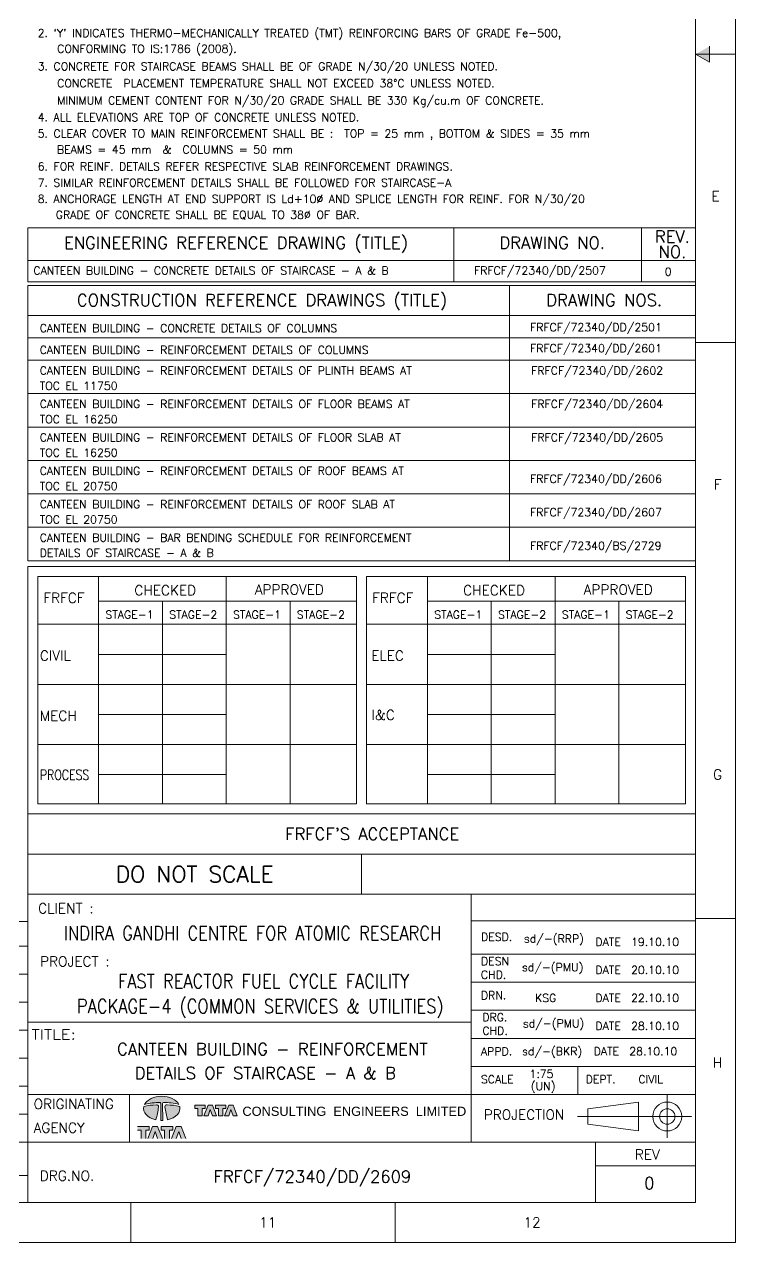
# Model space of a CAD drawing. Header units: millimetres. Extents: x 340192 to 549303, y -616317 to -538642.
# Drawn here: x 447940 to 461260, y -616317 to -593481 of the extents above; entities that cross this region are included whole.
import ezdxf
from ezdxf.enums import TextEntityAlignment as Align
from ezdxf.lldxf.tags import DXFTag

# ---------------------------------------------------------------- set-up
doc = ezdxf.new("R2010")
doc.units = ezdxf.units.MM
doc.header["$LTSCALE"] = 250
doc.header["$MEASUREMENT"] = 0
doc.linetypes.add('ACAD_ISO10W100', pattern=[18.5, 12, -3, 0.5, -3])
for name, color, linetype, lineweight in [('CIVILTEXT', 3, 'Continuous', 0), ('CV-CB-CIVIL', 70, 'Continuous', 0), ('CV-CB-TEXT', 3, 'Continuous', 0), ('DIM', 2, 'Continuous', 0), ('EMBLEM', 7, 'Continuous', 0), ('LOGO_1', 7, 'Continuous', 0)]:
    doc.layers.add(name, color=color, linetype=linetype, lineweight=lineweight)
doc.styles.add('RD', font='romans.shx')
doc.styles.add('ROMANS', font='romans.shx')
doc.styles.add('S2', font='romans.shx', dxfattribs={"height": 1900})
doc.styles.add('SIMPLEX', font='romans.shx')
doc.styles.add('TCE_NAME', font='arial.ttf')
tags = doc.linetypes.add('CENTER', pattern=[2, 1.25, -0.25, 0.25, -0.25]).pattern_tags.tags
tags[10:11] = [DXFTag(74, 4), DXFTag(75, 0), DXFTag(340, '0'), DXFTag(46, 1.0), DXFTag(50, 0.0), DXFTag(44, 0.0), DXFTag(45, 0.0)]
tags[8:9] = [DXFTag(74, 4), DXFTag(75, 0), DXFTag(340, '0'), DXFTag(46, 1.0), DXFTag(50, 0.0), DXFTag(44, 0.0), DXFTag(45, 0.0)]
tags[6:7] = [DXFTag(74, 4), DXFTag(75, 0), DXFTag(340, '0'), DXFTag(46, 1.0), DXFTag(50, 0.0), DXFTag(44, 0.0), DXFTag(45, 0.0)]
tags[4:5] = [DXFTag(74, 4), DXFTag(75, 0), DXFTag(340, '0'), DXFTag(46, 1.0), DXFTag(50, 0.0), DXFTag(44, 0.0), DXFTag(45, 0.0)]

# ---------------------------------------------------------------- blocks, each defined once
blk = doc.blocks.new('TATA A1')
at = {"layer": 'EMBLEM', "ltscale": 145.343323}
h = blk.add_hatch(color=153, dxfattribs=at)
edge = h.paths.add_edge_path()
edge.add_ellipse((52328022, 2516384), major_axis=(-340485, 22), ratio=0.667148483, start_angle=199.2891084, end_angle=340.721989)
edge.add_arc((52328016, 1240574), 1388531, 91.3467376, 103.3827433, ccw=False)
edge.add_arc((52290309, 2607926), 21405, -3.3534023, 76.2913044, ccw=False)
edge.add_line((52311677, 2606674), (52310087, 2289546))
edge.add_ellipse((52328022, 2516384), major_axis=(-340485, 22), ratio=0.667148483, start_angle=86.9830218, end_angle=93.0219186)
edge.add_line((52345957, 2289545), (52344367, 2606674))
edge.add_arc((52365735, 2607926), 21405, 103.7116227, 183.3534023, ccw=False)
edge.add_arc((52328016, 1240574), 1388531, 76.6172567, 88.6528074, ccw=False)
edge = h.paths.add_edge_path()
edge.add_ellipse((52328022, 2516384), major_axis=(-340485, 22), ratio=0.667148483, start_angle=108.9834632, end_angle=189.4528604)
edge.add_arc((52394310, 1330409), 1252612, 77.5720648, 88.5294367)
edge.add_arc((52421884, 2549485), 33437, 82.1407714, 184.7600542)
edge.add_arc((53728300, 2693389), 1347744, 186.2480439, 196.9008991)
edge = h.paths.add_edge_path()
edge.add_arc((52234161, 2549485), 33437, 355.2399458, 457.8592286)
edge.add_arc((52261735, 1330409), 1252612, 91.4705633, 102.4282329)
edge.add_ellipse((52328022, 2516384), major_axis=(-340485, 22), ratio=0.667148483, start_angle=350.5585952, end_angle=431.0218775)
edge.add_arc((50927744, 2693389), 1347744, 343.0994308, 353.7519561)
h.paths.add_polyline_path([(52510960, 1948997), (52598823, 2175676), (52693585, 2175676), (52781448, 1948997), (52692145, 1948997), (52646204, 2083149), (52600263, 1948997)])
h.paths.add_polyline_path([(52381881, 1948997), (52381881, 2108801), (52316646, 2108801), (52316646, 2175676), (52535432, 2175676), (52535432, 2108801), (52473212, 2108801), (52473212, 1948997)])
h.paths.add_polyline_path([(52068911, 1948997), (52156774, 2175676), (52251536, 2175676), (52339399, 1948997), (52250096, 1948997), (52204155, 2083149), (52158214, 1948997)])
h.paths.add_polyline_path([(51939832, 1948997), (51939832, 2108801), (51874596, 2108801), (51874596, 2175676), (52093383, 2175676), (52093383, 2108801), (52031163, 2108801), (52031163, 1948997)])
at = {"layer": 'EMBLEM', "ltscale": 127.079765, "extrusion": (0, 0, -1)}
h = blk.add_hatch(color=153, dxfattribs=at)
h.paths.add_polyline_path([(-53086193, 2376057), (-53086193, 2515781), (-53140595, 2515781), (-53140595, 2574253), (-52949300, 2574253), (-52949300, 2515781), (-53006338, 2515781), (-53006338, 2376057)])
h.paths.add_polyline_path([(-53355696, 2376057), (-53278875, 2574253), (-53196020, 2574253), (-53119198, 2376057), (-53197279, 2376057), (-53237447, 2493352), (-53277615, 2376057)])
h.paths.add_polyline_path([(-53472695, 2376057), (-53472695, 2515781), (-53527097, 2515781), (-53527097, 2574253), (-53335803, 2574253), (-53335803, 2515781), (-53392840, 2515781), (-53392840, 2376057)])
h.paths.add_polyline_path([(-53742198, 2376057), (-53665377, 2574253), (-53582522, 2574253), (-53505700, 2376057), (-53583781, 2376057), (-53623949, 2493352), (-53664117, 2376057)])
at = {"layer": 'LOGO_1', "ltscale": 0.023622, "extrusion": (0, 0, -1)}
blk.add_hatch(color=25, dxfattribs=at).paths.add_polyline_path([(-62587500, 22125000), (-62587500, 22425000), (-62325000, 22275000)])
at = {"layer": 'DIM', "color": 6, "linetype": 'ByBlock'}
blk.add_line((60123207, 2779500, 0), (60123207, 3304500), dxfattribs=at)
at = {"layer": 'EMBLEM', "color": 153, "ltscale": 145.343323}
for p, q in [((52310087, 2289546, 85212), (52311685, 2608208, 85212)), ((52345957, 2289545, 85212), (52344359, 2608208, 85212)), ((51874596, 2175676, 85212), (52093383, 2175676, 85212)), ((51939832, 2108801, 85212), (51874596, 2108801, 85212)), ((51939832, 1948997, 85212), (51939832, 2108801, 85212)), ((52093383, 2108801, 85212), (52031163, 2108801, 85212)), ((52031163, 2108801, 85212), (52031163, 1948997, 85212)), ((52156774, 2175676, 85212), (52068911, 1948997, 85212)), ((52093383, 2175676, 85212), (52093383, 2108801, 85212)), ((52156774, 2175676, 85212), (52251536, 2175676, 85212)), ((52251536, 2175676, 85212), (52156774, 2175676, 85212)), ((52204155, 2083149, 85212), (52158214, 1948997, 85212)), ((52203885, 2175676, 85212), (52204155, 2175676, 85212)), ((52204155, 2083149, 85212), (52250096, 1948997, 85212)), ((52339399, 1948997, 85212), (52251536, 2175676, 85212)), ((52316646, 2108801, 85212), (52316646, 2175676, 85212)), ((52316646, 2175676, 85212), (52535432, 2175676, 85212)), ((52381881, 2108801, 85212), (52316646, 2108801, 85212)), ((52381881, 1948997, 85212), (52381881, 2108801, 85212)), ((52535432, 2108801, 85212), (52473212, 2108801, 85212)), ((52473212, 2108801, 85212), (52473212, 1948997, 85212)), ((52598823, 2175676, 85212), (52510960, 1948997, 85212)), ((52535432, 2175676, 85212), (52535432, 2108801, 85212)), ((52598823, 2175676, 85212), (52693585, 2175676, 85212)), ((52693585, 2175676, 85212), (52598823, 2175676, 85212)), ((52646204, 2083149, 85212), (52600263, 1948997, 85212)), ((52645934, 2175676, 85212), (52646204, 2175676, 85212)), ((52646204, 2083149, 85212), (52692145, 1948997, 85212)), ((52781448, 1948997, 85212), (52693585, 2175676, 85212))]:
    blk.add_line(p, q, dxfattribs=at)
at = {"layer": 'EMBLEM', "color": 155, "ltscale": 127.079765}
for p, q in [((53196020, 2574253, 85212), (53278875, 2574253, 85212)), ((53237211, 2574253, 85212), (53237447, 2574253, 85212)), ((53582522, 2574253, 85212), (53665377, 2574253, 85212)), ((53623714, 2574253, 85212), (53623949, 2574253, 85212)), ((53119198, 2376057, 85212), (53197279, 2376057, 85212)), ((53237447, 2493352, 85212), (53197279, 2376057, 85212)), ((53237447, 2493352, 85212), (53277615, 2376057, 85212)), ((53505700, 2376057, 85212), (53583781, 2376057, 85212)), ((53623949, 2493352, 85212), (53583781, 2376057, 85212)), ((53623949, 2493352, 85212), (53664117, 2376057, 85212))]:
    blk.add_line(p, q, dxfattribs=at)
at = {"layer": 'EMBLEM', "color": 155, "ltscale": 127.079765, "elevation": 85212, "flags": 128}
for points in [[(53006338, 2515781), (52949300, 2515781), (52949300, 2574253), (53140595, 2574253), (53140595, 2515781), (53086193, 2515781)], [(53086193, 2515781), (53086193, 2376057), (53006338, 2376057), (53006338, 2515781)], [(53355696, 2376057), (53278875, 2574253), (53196020, 2574253), (53119198, 2376057)], [(53392840, 2515781), (53335803, 2515781), (53335803, 2574253), (53527097, 2574253), (53527097, 2515781), (53472695, 2515781)], [(53472695, 2515781), (53472695, 2376057), (53392840, 2376057), (53392840, 2515781)], [(53742198, 2376057), (53665377, 2574253), (53582522, 2574253), (53505700, 2376057)], [(53355696, 2376057), (53277615, 2376057)], [(53742198, 2376057), (53664117, 2376057)]]:
    blk.add_lwpolyline(points, dxfattribs=at)
at = {"layer": 'EMBLEM', "color": 153, "ltscale": 145.343323}
for centre, radius, start, end in [((52261735, 1330409, 85212), 1252612, 91.4705633, 102.4282329), ((52328016, 1240574, 85212), 1388531, 91.3467376, 103.3827433), ((50927744, 2693389, 85212), 1347744, 343.0897494, 353.7519561), ((52234161, 2549485, 85212), 33437, 355.2399458, 97.8592286), ((52290309, 2607926, 85212), 21405, 356.6465977, 76.2913045), ((52365735, 2607926, 85212), 21405, 103.7086955, 183.3534023), ((52328016, 1240574, 85212), 1388531, 76.6172567, 88.6528074), ((52421884, 2549485, 85212), 33437, 82.1407714, 184.7600542), ((53728300, 2693389, 85212), 1347744, 186.2480439, 196.9102506), ((52394310, 1330409, 85212), 1252612, 77.5717671, 88.5294367)]:
    blk.add_arc(centre, radius, start, end, dxfattribs=at)
for start_param, end_param in [(3.478251104, 5.946720543), (6.118401707, 7.522750911), (1.902120262, 3.306576191), (1.518140124, 1.623538756)]:
    blk.add_ellipse((52328022, 2516384, 85212), major_axis=(-340485, 22), ratio=0.667148483, start_param=start_param, end_param=end_param, dxfattribs=at)
at = {"layer": 'LOGO_1', "color": 2, "linetype": 'Continuous', "ltscale": 0.023622}
for p, q in [((63075000, 0), (63075000, 44550000)), ((62325000, 16875000), (63075000, 16875000)), ((62325000, 6075000), (63075000, 6075000)), ((51750000, 0), (51750000, 750000)), ((56700000, 0), (56700000, 750000)), ((63075000, 0), (0, 0))]:
    blk.add_line(p, q, dxfattribs=at)
at = {"layer": 'LOGO_1', "color": 6, "linetype": 'Continuous', "ltscale": 0.023622}
for p, q in [((62325000, 750000), (62325000, 43800000)), ((49819286, 757087), (49819286, 8032087)), ((49819286, 6532087), (62323286, 6532087)), ((49819286, 6532087), (62323286, 6532087)), ((58123286, 1882087), (58123286, 6532087)), ((41661397, 6017255), (49819286, 6017255)), ((58125000, 6032217), (62325000, 6032217)), ((21118039, 5557087), (49819286, 5557087)), ((58125000, 5404500), (62325000, 5404500)), ((58125000, 4879500), (62325000, 4879500)), ((58125000, 4354500), (62325000, 4354500)), ((49819286, 4132087), (58123286, 4132087)), ((49819286, 4132087), (58123286, 4132087)), ((58125000, 3829500), (62325000, 3829500)), ((58125000, 3304500), (62325000, 3304500)), ((49821000, 2779500), (62325000, 2779500)), ((51723228, 1882087), (51723228, 2779500)), ((10234485, 1882087), (49819286, 1882087)), ((49819286, 1882087), (62323286, 1882087)), ((60451843, 757087), (60451843, 1882087)), ((60451843, 1436550), (62323286, 1436550)), ((10234485, 1257202), (49819286, 1257202)), ((2250000, 750000), (62325000, 750000))]:
    blk.add_line(p, q, dxfattribs=at)
at = {"layer": 'LOGO_1', "color": 25, "ltscale": 0.023622}
for p, q in [((62587500, 22125000), (62587500, 22425000)), ((62325000, 22275000), (63075000, 22275000)), ((62587500, 22125000), (62325000, 22275000)), ((62587500, 22275000), (63075000, 22275000))]:
    blk.add_line(p, q, dxfattribs=at)
at = {"layer": 'LOGO_1', "color": 6, "ltscale": 0.023622}
for p, q in [((49819286, 12671419), (56165159, 12671419)), ((49819286, 12671419), (49819286, 8038310)), ((56165159, 12671419), (62323286, 12671419)), ((50007033, 12483671), (55977412, 12483671)), ((50007033, 12483671), (50007033, 8226058)), ((55977412, 12483671), (55977412, 8226058)), ((56165159, 12483671), (56165159, 8226058)), ((56165159, 12483671), (62135538, 12483671)), ((62135538, 12483671), (62135538, 8226058)), ((51146673, 12023636, 0), (55977412, 12023636, 0)), ((57304799, 12023636, 0), (62135538, 12023636, 0)), ((50007033, 11590147, 0), (55977412, 11590147, 0)), ((56165159, 11590147, 0), (62135538, 11590147, 0)), ((51146673, 11026903, 0), (53535977, 11026903, 0)), ((57304799, 11026903), (59694103, 11026903)), ((50007033, 10463660, 0), (55977412, 10463660, 0)), ((56165159, 10463660, 0), (62135538, 10463660, 0)), ((51146673, 9900417, 0), (53535977, 9900417, 0)), ((57304799, 9900417, 0), (59694103, 9900417, 0)), ((50007033, 9337174, 0), (55977412, 9337174, 0)), ((56165159, 9337174, 0), (62135538, 9337174, 0)), ((51146673, 8773930, 0), (53535977, 8773930, 0)), ((57304799, 8773930, 0), (59694103, 8773930, 0)), ((50007033, 8226058, 0), (55977412, 8226058, 0)), ((50007033, 8226058, 0), (55977412, 8226058, 0)), ((56165159, 8226058), (62135538, 8226058)), ((56165159, 8226058), (62135538, 8226058)), ((49819286, 8038310), (62323286, 8038310)), ((49819286, 8038310), (56165159, 8038310)), ((49819286, 8038310), (56165159, 8038310)), ((56165159, 8038310), (62323286, 8038310)), ((56165159, 8038310), (62323286, 8038310)), ((49819286, 7282087), (62323286, 7282087)), ((56071286, 7282087), (56071286, 6532087)), ((49819286, 6532087), (62323286, 6532087))]:
    blk.add_line(p, q, dxfattribs=at)
at = {"layer": 'LOGO_1', "color": 3, "ltscale": 0.023622}
for p, q in [((51146673, 12483671, 0), (51146673, 8226058, 0)), ((53535977, 12483671, 0), (53535977, 8226058, 0)), ((57304799, 12483671, 0), (57304799, 8226058, 0)), ((59694103, 12483671), (59694103, 8226058)), ((52341325, 12023636, 0), (52341325, 8226058, 0)), ((54730629, 12023636, 0), (54730629, 8226058, 0)), ((58499451, 12023636), (58499451, 8226058)), ((60888755, 12023636), (60888755, 8226058))]:
    blk.add_line(p, q, dxfattribs=at)
at = {"layer": 'LOGO_1', "color": 2, "ltscale": 0.023622}
for p, q in [((10234485, 5032087), (49819286, 5032087)), ((10234485, 4507087), (49819286, 4507087)), ((10234485, 3982087), (49819286, 3982087)), ((10234485, 3457087), (49819286, 3457087)), ((10234485, 2932087), (49819286, 2932087)), ((10234485, 2407087), (49819286, 2407087))]:
    blk.add_line(p, q, dxfattribs=at)
at = {"layer": 'LOGO_1', "color": 3, "linetype": 'CENTER', "ltscale": 0.23622}
blk.add_line((61795111, 2762733), (61795111, 1965753), dxfattribs=at)
at = {"layer": 'LOGO_1', "color": 3, "linetype": 'Continuous', "ltscale": 0.023622}
for p, q in [((61258102, 2635679), (60307660, 2508624)), ((61258102, 2635679), (61258102, 2092808)), ((60307660, 2508624), (60307660, 2219863)), ((60307660, 2219863), (61258102, 2092808))]:
    blk.add_line(p, q, dxfattribs=at)
at = {"layer": 'LOGO_1', "color": 3, "linetype": 'ACAD_ISO10W100', "ltscale": 0.11811}
blk.add_line((62257051, 2364243), (60115115, 2364243), dxfattribs=at)
at = {"layer": 'LOGO_1', "color": 3, "linetype": 'Continuous', "ltscale": 0.023622}
for radius in [271435, 144380]:
    blk.add_circle((61795111, 2364243), radius, dxfattribs=at)
at = {"layer": 'CIVILTEXT', "color": 6, "style": 'ROMANS'}
blk.add_text('DEPT.', height=150000, dxfattribs=at).set_placement((60266212, 2986486))
at = {"layer": 'EMBLEM', "color": 153, "style": 'TCE_NAME'}
blk.add_text('  CONSULTING  ENGINEERS  LIMITED', height=171450, dxfattribs=at).set_placement((53705862, 2376057))
at = {"layer": 'LOGO_1', "color": 4, "linetype": 'Continuous', "style": 'ROMANS'}
for s, p in [('E', (62700000, 19612500)), ('F', (62737500, 14212500)), ('G', (62737500, 8775000)), ('H', (62737500, 3375000))]:
    blk.add_text(s, height=187500, dxfattribs=at).set_placement(p, align=Align.MIDDLE_CENTER)
at = {"layer": 'LOGO_1', "color": 6, "style": 'ROMANS'}
for s, p in [('CIVIL', (50045751, 11002852)), ('ELEC', (56252229, 11002852)), ('MECH', (50045751, 9876366)), ('I&C', (56252229, 9891737))]:
    blk.add_text(s, height=187500, dxfattribs=at).set_placement(p, align=Align.MIDDLE_LEFT)
at = {"layer": 'LOGO_1', "color": 6, "style": 'ROMANS', "width": 0.8}
blk.add_text('PROCESS', height=187500, dxfattribs=at).set_placement((50045751, 8768344), align=Align.MIDDLE_LEFT)
at = {"layer": 'LOGO_1', "color": 6}
for s, height, style, p in [("FRFCF'S ACCEPTANCE", 225000, 'SIMPLEX', (56269286, 7660199)), ('DO NOT SCALE', 300000, 'ROMANS', (52945286, 6907087))]:
    blk.add_text(s, height=height, dxfattribs=dict(at, style=style)).set_placement(p, align=Align.MIDDLE_CENTER)
at = {"layer": 'LOGO_1', "color": 3, "linetype": 'Continuous', "style": 'ROMANS'}
for s, p in [('CLIENT :', (50532803, 6172156)), ('PROJECT :', (50699619, 5177203))]:
    blk.add_text(s, height=187949.1, dxfattribs=at).set_placement(p, align=Align.CENTER)
at = {"layer": 'LOGO_1', "color": 6, "linetype": 'Continuous'}
for s, height, style, width, p in [('INDIRA GANDHI CENTRE FOR ATOMIC RESEARCH', 262500, 'ROMANS', 0.85, (54029820, 5666567)), ('FAST REACTOR FUEL CYCLE FACILITY', 262500, 'ROMANS', 0.85, (54234788, 4767914)), ('PACKAGE-4 (COMMON SERVICES & UTILITIES)', 262500, 'ROMANS', 0.85, (54172326, 4303109)), ('TITLE:', 187500, 'SIMPLEX', 1.2, (50304220, 3807687))]:
    blk.add_text(s, height=height, dxfattribs=dict(at, style=style, width=width)).set_placement(p, align=Align.CENTER)
at = {"layer": 'LOGO_1', "color": 6, "style": 'SIMPLEX'}
for s, height, p in [('DESD.', 150000, (58307113, 5655325)), ('DESN', 150000, (58305399, 5200815)), ('CHD.', 150000, (58305399, 4946701)), ('DRN.', 150000, (58305399, 4560525)), ('DRG.', 150000, (58331437, 4150311)), ('CHD.', 150000, (58331437, 3896197)), ('APPD.', 150000, (58305399, 3510525)), ('SCALE', 150000, (58305399, 2986072)), ('ORIGINATING', 187500, (49928969, 2505164)), ('PROJECTION', 187500, (58357532, 2305688)), ('AGENCY', 187500, (49928969, 2060873)), ('REV', 187500, (61189394, 1557621))]:
    blk.add_text(s, height=height, dxfattribs=at).set_placement(p)
at = {"layer": 'LOGO_1', "color": 3, "linetype": 'Continuous', "style": 'ROMANS'}
blk.add_text('DRG.NO.', height=187949.1, dxfattribs=at).set_placement((50042293, 1159398))
at = {"layer": 'LOGO_1', "color": 4, "style": 'ROMANS'}
for s, p in [('11', (54152250, 285004)), ('12', (59102250, 285004))]:
    blk.add_text(s, height=187500, dxfattribs=at).set_placement(p)
at = {"layer": 'LOGO_1', "color": 3, "attachment_point": 5, "line_spacing_factor": 0.6, "style": 'RD'}
for s, insert, char_height in [('APPROVED', (54717840, 12241290), 187500), ('APPROVED', (60875966, 12241290), 187500), ('FRFCF', (50496410, 12085488), 187500), ('CHECKED', (52393488, 12228022), 187500), ('FRFCF', (56654537, 12085446), 187747.7), ('CHECKED', (58551614, 12228022), 187500), ('STAGE-1', (51723287, 11771584), 150000), ('STAGE-2', (52917939, 11771584), 150000), ('STAGE-1', (54112591, 11771584), 150000), ('STAGE-2', (55307243, 11771584), 150000), ('STAGE-1', (57881413, 11771584), 150000), ('STAGE-2', (59076065, 11771584), 150000), ('STAGE-1', (60270717, 11771584), 150000), ('STAGE-2', (61465369, 11771584), 150000)]:
    blk.add_mtext(s, dxfattribs=dict(at, insert=insert, char_height=char_height))

msp = doc.modelspace()

# ---------------------------------------------------------------- linework, layer by layer
at = {"layer": 'CV-CB-CIVIL', "color": 6, "linetype": 'Continuous', "lineweight": 0, "ltscale": 0.00075}
for p, q in [((448003.81, -597293.93, -465236.72), (460509.52, -597293.93, -465236.72)), ((448003.81, -598305.65, -465236.72), (448003.81, -597293.93, -465236.72)), ((455980.95, -598305.65, -465236.72), (455980.95, -597293.93, -465236.72)), ((459495.39, -598305.65, -465236.72), (459495.39, -597293.93, -465236.72)), ((448003.81, -597905.43, -465236.72), (460509.52, -597905.43, -465236.72)), ((448003.81, -598305.65, -465236.72), (460512.21, -598305.65, -465236.72))]:
    msp.add_line(p, q, dxfattribs=at)
at = {"layer": 'CV-CB-CIVIL', "color": 6, "linetype": 'Continuous', "ltscale": 0.0006}
for p, q in [((448003.81, -598376.29, -465236.72), (460509.52, -598376.29, -465236.72)), ((448003.81, -603534.5, -465236.72), (448003.81, -598376.29, -465236.72)), ((457022.03, -603534.5, -465236.72), (457022.03, -598376.29, -465236.72)), ((448003.81, -598941.19, -465236.72), (460509.52, -598941.19, -465236.72)), ((448003.81, -602908.03, -232618.36), (460509.52, -602908.03, -232618.36)), ((448003.81, -603534.5, -232618.36), (460509.52, -603534.5, -232618.36))]:
    msp.add_line(p, q, dxfattribs=at)
at = {"layer": 'CV-CB-CIVIL', "color": 2, "linetype": 'Continuous', "ltscale": 0.0006}
for p, q in [((448003.81, -599358.42, -232618.36), (460509.52, -599358.42, -232618.36)), ((448003.81, -599775.65, -232618.36), (460509.52, -599775.65, -232618.36)), ((448003.81, -600402.12, -232618.36), (460509.52, -600402.12, -232618.36)), ((448003.81, -601028.6, -232618.36), (460509.52, -601028.6, -232618.36)), ((448003.81, -601655.07, -232618.36), (460509.52, -601655.07, -232618.36)), ((448003.81, -602281.55, -232618.36), (460509.52, -602281.55, -232618.36))]:
    msp.add_line(p, q, dxfattribs=at)

# ---------------------------------------------------------------- block references
at = {"layer": 'CV-CB-TEXT', "color": 1, "linetype": 'Continuous', "ltscale": 0.001, "xscale": 0.00099999997475, "yscale": 0.00099999997475, "zscale": 0.00099999997475}
msp.add_blockref('TATA A1', (398184.52, -616317.07, -232618.36), dxfattribs=at)

# ---------------------------------------------------------------- texts
at = {"layer": 'CV-CB-CIVIL', "color": 6, "linetype": 'Continuous', "lineweight": 0, "style": 'SIMPLEX'}
for s, p in [('REV.', (460075.11, -597459.6, -465236.72)), ('ENGINEERING REFERENCE DRAWING (TITLE)', (451901.82, -597574.45, -465236.72)), ('DRAWING NO.', (457824.14, -597574.45, -465236.72)), ('NO.', (460075.11, -597747.13, -465236.72))]:
    msp.add_text(s, height=225, dxfattribs=at).set_placement(p, align=Align.MIDDLE_CENTER)
at = {"layer": 'CV-CB-CIVIL', "color": 6, "linetype": 'Continuous', "style": 'SIMPLEX'}
for s, p in [('CONSTRUCTION REFERENCE DRAWINGS (TITLE)', (452388.87, -598649.72, -465236.72)), ('DRAWING NOS.', (458797.48, -598649.72, -465236.72))]:
    msp.add_text(s, height=225, dxfattribs=at).set_placement(p, align=Align.MIDDLE_CENTER)
at = {"layer": 'CV-CB-TEXT', "linetype": 'Continuous', "style": 'ROMANS'}
for s, p in [("2. `Y' INDICATES THERMO-MECHANICALLY TREATED (TMT) REINFORCING BARS OF GRADE Fe-500,", (448189.56, -593718.58, 0.04)), ('CONFORMING TO IS:1786 (2008). ', (448554.22, -594013.49, 0.04)), ('4. ALL ELEVATIONS ARE TOP OF CONCRETE UNLESS NOTED.', (448189.56, -595298.92, 0.04)), ('5. CLEAR COVER TO MAIN REINFORCEMENT SHALL BE :  TOP = 25 mm , BOTTOM & SIDES = 35 mm', (448189.56, -595603.08, 0.04)), ('BEAMS = 45 mm  &  COLUMNS = 50 mm', (448548.44, -595903.93, 0.04)), ('6. FOR REINF. DETAILS REFER RESPECTIVE SLAB REINFORCEMENT DRAWINGS.', (448189.56, -596219.44, 0.04)), ('7. SIMILAR REINFORCEMENT DETAILS SHALL BE FOLLOWED FOR STAIRCASE-A', (448189.56, -596524.36, 0.04)), ('GRADE OF CONCRETE SHALL BE EQUAL TO 38%%c OF BAR.', (448528.44, -597125.24, 0.04))]:
    msp.add_text(s, height=150, dxfattribs=at).set_placement(p)
at = {"layer": 'CV-CB-TEXT', "color": 3, "linetype": 'Continuous', "style": 'S2'}
for s, p in [('3. CONCRETE FOR STAIRCASE BEAMS SHALL BE OF GRADE N/30/20 UNLESS NOTED.', (448189.56, -594343.2, 0.04)), ('CONCRETE  PLACEMENT TEMPERATURE SHALL NOT EXCEED 38%%dC UNLESS NOTED.  ', (448554.22, -594660.14, 0.04)), ('MINIMUM CEMENT CONTENT FOR N/30/20 GRADE SHALL BE 330 Kg/cu.m OF CONCRETE.', (448554.22, -594981.5, 0.04))]:
    msp.add_text(s, height=150, dxfattribs=at).set_placement(p)
at = {"layer": 'CV-CB-TEXT', "lineweight": 0, "style": 'ROMANS'}
for s, p in [('CANTEEN BUILDING - CONCRETE DETAILS OF STAIRCASE - A & B', (448108.62, -598171.57, -465236.72)), ('FRFCF/72340/DD/2507', (456359.98, -598170.22, -465236.72)), ('0', (459933.6, -598192.08, -465236.72))]:
    msp.add_text(s, height=150, dxfattribs=at).set_placement(p)
at = {"layer": 'CV-CB-TEXT', "color": 3, "style": 'ROMANS'}
for s, p in [('CANTEEN BUILDING - CONCRETE DETAILS OF COLUMNS', (448226.48, -599250.03, -465236.72)), ('FRFCF/72340/DD/2501', (457409.45, -599233, -465236.72)), ('CANTEEN BUILDING - REINFORCEMENT DETAILS OF COLUMNS', (448226.48, -599658.97, -232618.36)), ('FRFCF/72340/DD/2601', (457409.45, -599627.82, -232618.36)), ('FRFCF/72340/DD/2602', (457432.01, -600045.77, -232618.36)), ('CANTEEN BUILDING - REINFORCEMENT DETAILS OF PLINTH BEAMS AT', (448226.48, -600045.77, -232618.36)), ('TOC EL 11750', (448226.48, -600331.76, -232618.36)), ('CANTEEN BUILDING - REINFORCEMENT DETAILS OF FLOOR BEAMS AT', (448226.48, -600672.24, -232618.36)), ('FRFCF/72340/DD/2604', (457432.01, -600672.24, -232618.36)), ('TOC EL 16250', (448226.48, -600958.24, -232618.36)), ('CANTEEN BUILDING - REINFORCEMENT DETAILS OF FLOOR SLAB AT', (448226.48, -601298.72, -232618.36)), ('FRFCF/72340/DD/2605', (457432.01, -601298.72, -232618.36)), ('TOC EL 16250', (448226.48, -601584.71, -232618.36)), ('CANTEEN BUILDING - REINFORCEMENT DETAILS OF ROOF BEAMS AT', (448226.48, -601925.19, -232618.36)), ('FRFCF/72340/DD/2606', (457409.45, -602074.99, -232618.36)), ('TOC EL 20750', (448226.48, -602211.19, -232618.36)), ('CANTEEN BUILDING - REINFORCEMENT DETAILS OF ROOF SLAB AT', (448226.48, -602551.67, -232618.36)), ('FRFCF/72340/DD/2607', (457409.45, -602701.47, -232618.36)), ('TOC EL 20750', (448226.48, -602837.67, -232618.36)), ('CANTEEN BUILDING - BAR BENDING SCHEDULE FOR REINFORCEMENT ', (448226.48, -603178.15, -232618.36)), ('DETAILS OF STAIRCASE - A & B', (448226.48, -603464.14, -232618.36)), ('FRFCF/72340/BS/2729', (457409.45, -603327.94, 0))]:
    msp.add_text(s, height=150, dxfattribs=at).set_placement(p)
at = {"layer": 'CV-CB-TEXT', "color": 6, "style": 'ROMANS'}
for s, p in [('CANTEEN BUILDING - REINFORCEMENT', (452583.32, -612867.8, -232533.15)), ('DETAILS OF STAIRCASE - A & B', (452450.85, -613317.65, -232533.15)), ('FRFCF/72340/DD/2609', (453333.16, -615259.55, -232533.15)), ('0', (459643.9, -615383.6, -232533.15))]:
    msp.add_text(s, height=225, dxfattribs=at).set_placement(p, align=Align.BOTTOM_CENTER)
at = {"layer": 'CV-CB-TEXT', "style": 'ROMANS'}
for s, p in [('sd/-(BKR)', (457261.38, -612806.2, -232618.36)), ('DATE', (458600.69, -612806.2, -232618.36)), ('28.10.10', (459267.65, -612806.2, -232618.36)), ('1:75', (457398.12, -613228.63, -232618.36)), ('1:75', (457398.12, -613228.63, -232618.36)), ('(UN)', (457423.47, -613458.66, -232618.36)), ('(UN)', (457423.47, -613458.66, -232618.36))]:
    msp.add_text(s, height=150, dxfattribs=at).set_placement(p)
at = {"layer": 'CV-CB-TEXT', "color": 3, "style": 'ROMANS'}
msp.add_text('CIVIL', height=150, dxfattribs=at).set_placement((459669.31, -613255.11, -232618.36), align=Align.MIDDLE_CENTER)
at = {"layer": 'CV-CB-TEXT', "linetype": 'Continuous', "insert": (448189.56, -596877.8, 0.04), "char_height": 150, "attachment_point": 7, "line_spacing_factor": 1.2, "style": 'ROMANS'}
msp.add_mtext('8. ANCHORAGE LENGTH AT END SUPPORT IS Ld+10%%C AND SPLICE LENGTH FOR REINF. FOR N/30/20', dxfattribs=at)
at = {"layer": 'CV-CB-TEXT', "char_height": 150, "attachment_point": 7, "line_spacing_factor": 1.2, "style": 'ROMANS'}
for s, insert in [('sd/-(RRP)', (457295.33, -610744.03, -232618.36)), ('DATE', (458634.36, -610756.2, -232618.36)), ('19.10.10', (459301.33, -610756.2, -232618.36)), ('sd/-(PMU)', (457258.56, -611281.2, -232618.36)), ('\\PDATE', (458634.36, -611281.2, -232618.36)), ('20.10.10', (459301.33, -611281.2, -232618.36)), ('KSG', (457502.8, -611806.2, -232618.36)), ('\\PDATE', (458634.36, -611806.2, -232618.36)), ('22.10.10', (459301.33, -611806.2, -232618.36)), ('sd/-(PMU)', (457275.45, -612332.92, -232618.36)), ('\\PDATE', (458634.36, -612331.2, -232618.36)), ('28.10.10', (459301.33, -612331.2, -232618.36))]:
    msp.add_mtext(s, dxfattribs=dict(at, insert=insert))

doc.saveas('drawing.dxf')
